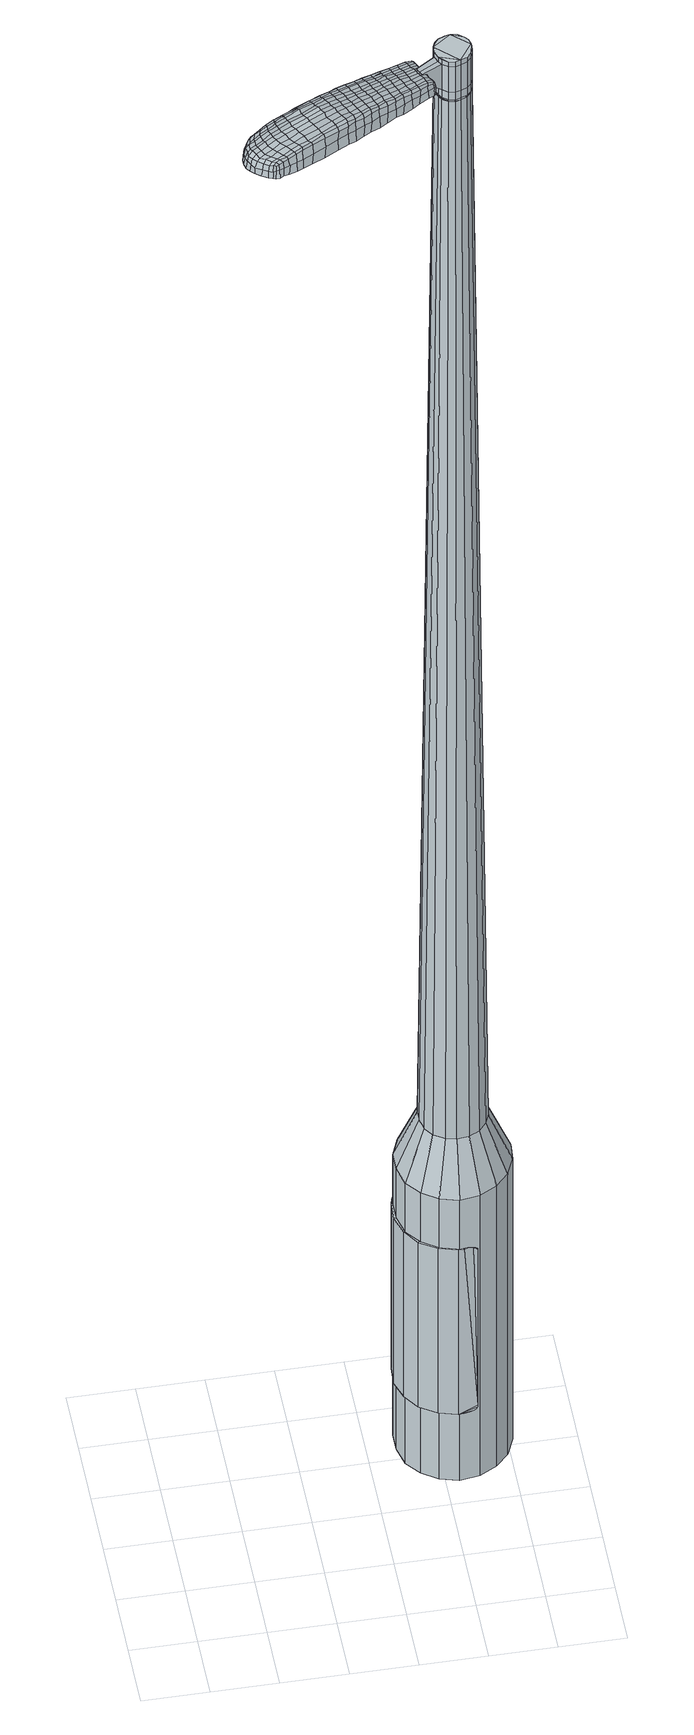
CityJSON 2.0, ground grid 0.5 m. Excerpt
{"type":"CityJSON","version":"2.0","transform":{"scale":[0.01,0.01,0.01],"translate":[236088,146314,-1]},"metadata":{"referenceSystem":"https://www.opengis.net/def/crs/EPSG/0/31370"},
"CityObjects":{
"object1":{"type":"GenericCityObject","attributes":{"cluster":671,"mean_distance_to_centroid":0.262,"new_centroid_x":236090.13,"new_centroid_y":146315.67,"mean_distance_to_camera":8.66,"H1":10.09,"H2":8.8,"Z_final":114.47,"cluster2":-1,"proj_x":236088.13,"proj_y":146311.68,"id_line":17326,"bearing_l":116.72,"distance":4.46,"orientation":"left","G_obj":206.72},"geometry":[{"type":"MultiSurface","lod":"2","boundaries":[[[0,1,2,3]],[[1,4,5,2]],[[4,6,7,5]],[[6,8,9,7]],[[8,10,11,9]],[[10,12,13,11]],[[12,14,15,13]],[[14,16,17,15]],[[16,18,19,17]],[[18,20,21,19]],[[20,22,23,21]],[[22,24,25,23]],[[24,26,27,25]],[[26,28,29,27]],[[28,30,31,29]],[[30,32,33,31]],[[32,34,35,33]],[[34,0,3,35]],[[36,37,38,39]],[[38,40,41,42]],[[41,43,42]],[[42,44,45,46]],[[45,47,46]],[[46,48,49,50]],[[49,51,50]],[[42,46,50,38]],[[50,52,39,38]],[[53,36,39]],[[2,5,7,35]],[[7,9,11,15]],[[11,13,15]],[[15,17,19,23]],[[19,21,23]],[[23,25,27,31]],[[27,29,31]],[[15,23,31,7]],[[31,33,35,7]],[[3,2,35]],[[1,0,54,55]],[[0,34,56,54]],[[34,32,57,56]],[[32,30,58,57]],[[30,28,59,58]],[[28,26,60,59]],[[26,24,61,60]],[[24,22,62,61]],[[22,20,63,62]],[[20,18,64,63]],[[18,16,65,64]],[[16,14,66,65]],[[14,12,67,66]],[[12,10,68,67]],[[10,8,69,68]],[[8,6,70,69]],[[6,4,71,70]],[[4,1,55,71]],[[55,54,72,73]],[[54,56,74,72]],[[56,57,75,74]],[[57,58,76,75]],[[58,59,77,76]],[[59,60,78,77]],[[60,61,79,78]],[[61,62,80,79]],[[62,63,81,80]],[[63,64,82,81]],[[64,65,83,82]],[[65,66,84,83]],[[66,67,85,84]],[[67,68,86,85]],[[68,69,87,86]],[[69,70,88,87]],[[70,71,89,88]],[[71,55,73,89]],[[90,91,92,93]],[[94,95,91,90]],[[96,97,95,94]],[[98,99,97,96]],[[77,100,99,98]],[[101,102,100,77]],[[103,104,102,101]],[[105,106,104,103]],[[107,108,106,105]],[[109,110,108,107]],[[111,112,110,109]],[[113,114,112,111]],[[115,116,114,113]],[[86,117,116,115]],[[118,119,117,86]],[[120,121,119,118]],[[122,123,121,120]],[[93,92,123,122]],[[124,125,126,127]],[[128,124,127,129]],[[130,128,129,131]],[[132,130,131,133]],[[134,132,133,135]],[[136,134,135,137]],[[138,136,137,139]],[[140,138,139,141]],[[142,140,141,143]],[[144,142,143,145]],[[146,144,145,147]],[[148,146,147,149]],[[150,148,149,151]],[[152,150,151,153]],[[154,152,153,155]],[[156,154,155,157]],[[73,72,90,93]],[[72,74,94,90]],[[74,75,96,94]],[[75,76,98,96]],[[76,77,98]],[[78,101,77]],[[78,79,103,101]],[[79,80,105,103]],[[80,81,107,105]],[[81,82,109,107]],[[82,83,111,109]],[[83,84,113,111]],[[84,85,115,113]],[[85,86,115]],[[87,118,86]],[[87,88,120,118]],[[88,89,122,120]],[[89,73,93,122]],[[158,159,92,91]],[[159,160,123,92]],[[160,161,121,123]],[[161,162,119,121]],[[162,117,119]],[[163,116,117]],[[163,164,114,116]],[[164,165,112,114]],[[165,166,110,112]],[[166,167,108,110]],[[167,168,106,108]],[[168,169,104,106]],[[169,170,102,104]],[[170,100,102]],[[171,99,100]],[[171,172,97,99]],[[172,173,95,97]],[[173,158,91,95]],[[39,52,156,174]],[[159,158,175,157]],[[53,39,174,125]],[[158,173,126,175]],[[36,53,125,124]],[[173,172,127,126]],[[37,36,124,128]],[[172,171,129,127]],[[38,37,128,130]],[[171,100,131,129]],[[40,38,130,132]],[[100,170,133,131]],[[41,40,132,134]],[[170,169,135,133]],[[43,41,134,136]],[[169,168,137,135]],[[42,43,136,138]],[[168,167,139,137]],[[44,42,138,140]],[[167,166,141,139]],[[45,44,140,142]],[[166,165,143,141]],[[47,45,142,144]],[[165,164,145,143]],[[46,47,144,146]],[[164,163,147,145]],[[48,46,146,148]],[[163,117,149,147]],[[49,48,148,150]],[[117,162,151,149]],[[51,49,150,152]],[[162,161,153,151]],[[50,51,152,154]],[[161,160,155,153]],[[52,50,154,156]],[[160,159,157,155]],[[156,157,176,177]],[[157,175,178,176]],[[175,126,179,178]],[[126,125,180,179]],[[125,174,181,180]],[[174,156,177,181]],[[182,183,184,185]],[[186,182,185,187]],[[182,186,188,189]],[[183,182,189,190]],[[191,192,193,194]],[[195,191,194,196]],[[191,195,197,198]],[[192,191,198,199]],[[200,201,202,203]],[[204,200,203,205]],[[200,204,206,207]],[[201,200,207,208]],[[209,210,211,212]],[[213,209,212,214]],[[209,213,215,216]],[[210,209,216,217]],[[218,219,220,221]],[[222,218,221,223]],[[218,222,224,225]],[[219,218,225,226]],[[227,228,229,230]],[[231,227,230,232]],[[227,231,233,234]],[[228,227,234,235]],[[236,237,238,239]],[[228,236,239,229]],[[236,228,235,240]],[[237,236,240,241]],[[242,243,244,245]],[[237,242,245,238]],[[242,237,241,246]],[[243,242,246,247]],[[248,186,187,249]],[[243,248,249,244]],[[248,243,247,250]],[[186,248,250,188]],[[251,252,253,254]],[[255,251,254,256]],[[251,255,257,258]],[[252,251,258,259]],[[260,261,262,263]],[[252,260,263,253]],[[260,252,259,264]],[[261,260,264,265]],[[266,267,268,269]],[[261,266,269,262]],[[266,261,265,270]],[[267,266,270,271]],[[272,273,274,275]],[[267,272,275,268]],[[272,267,271,276]],[[273,272,276,277]],[[278,183,190,279]],[[273,278,279,274]],[[278,273,277,280]],[[183,278,280,184]],[[281,282,283,284]],[[285,281,284,286]],[[281,285,287,288]],[[282,281,288,289]],[[290,291,292,293]],[[282,290,293,283]],[[290,282,289,294]],[[291,290,294,295]],[[296,297,298,299]],[[291,296,299,292]],[[296,291,295,300]],[[297,296,300,301]],[[302,195,196,303]],[[297,302,303,298]],[[302,297,301,304]],[[195,302,304,197]],[[305,306,307,308]],[[309,305,308,310]],[[305,309,311,312]],[[306,305,312,313]],[[314,315,316,317]],[[306,314,317,307]],[[314,306,313,318]],[[315,314,318,319]],[[320,321,322,323]],[[315,320,323,316]],[[320,315,319,324]],[[321,320,324,325]],[[326,327,328,329]],[[321,326,329,322]],[[326,321,325,330]],[[327,326,330,331]],[[332,192,199,333]],[[327,332,333,328]],[[332,327,331,334]],[[192,332,334,193]],[[335,221,220,336]],[[337,335,336,338]],[[335,337,339,340]],[[221,335,340,223]],[[341,337,338,342]],[[343,341,342,344]],[[341,343,345,346]],[[337,341,346,339]],[[347,343,344,348]],[[349,347,348,350]],[[347,349,351,352]],[[343,347,352,345]],[[353,349,350,354]],[[355,353,354,356]],[[353,355,357,358]],[[349,353,358,351]],[[359,355,356,360]],[[210,359,360,211]],[[359,210,217,361]],[[355,359,361,357]],[[362,363,208,207]],[[364,362,207,206]],[[362,364,365,366]],[[363,362,366,367]],[[368,369,367,366]],[[370,368,366,365]],[[368,370,371,372]],[[369,368,372,373]],[[374,375,373,372]],[[376,374,372,371]],[[374,376,377,378]],[[375,374,378,379]],[[380,381,379,378]],[[382,380,378,377]],[[380,382,215,213]],[[381,380,213,214]],[[383,384,385,386]],[[285,383,386,287]],[[383,285,286,387]],[[384,383,387,388]],[[389,204,205,390]],[[384,389,390,385]],[[389,384,388,391]],[[204,389,391,206]],[[392,393,394,395]],[[231,392,395,233]],[[392,231,232,396]],[[393,392,396,397]],[[398,399,400,401]],[[393,398,401,394]],[[398,393,397,402]],[[399,398,402,403]],[[404,201,208,405]],[[399,404,405,400]],[[404,399,403,406]],[[201,404,406,202]],[[407,408,409,410]],[[189,407,410,190]],[[407,189,188,411]],[[408,407,411,412]],[[413,414,415,416]],[[408,413,416,409]],[[413,408,412,417]],[[414,413,417,418]],[[419,212,211,420]],[[414,419,420,415]],[[419,414,418,421]],[[212,419,421,214]],[[422,423,424,425]],[[194,422,425,196]],[[422,194,193,426]],[[423,422,426,427]],[[428,216,215,429]],[[423,428,429,424]],[[428,423,427,430]],[[216,428,430,217]],[[431,432,433,434]],[[309,431,434,311]],[[431,309,310,435]],[[432,431,435,436]],[[437,222,223,438]],[[432,437,438,433]],[[437,432,436,439]],[[222,437,439,224]],[[440,441,442,443]],[[255,440,443,257]],[[440,255,256,444]],[[441,440,444,445]],[[446,447,448,449]],[[441,446,449,442]],[[446,441,445,450]],[[447,446,450,451]],[[452,219,226,453]],[[447,452,453,448]],[[452,447,451,454]],[[219,452,454,220]],[[455,456,445,444]],[[254,455,444,256]],[[455,254,253,457]],[[456,455,457,458]],[[459,460,451,450]],[[456,459,450,445]],[[459,456,458,461]],[[460,459,461,462]],[[463,336,220,454]],[[460,463,454,451]],[[463,460,462,464]],[[336,463,464,338]],[[465,466,467,468]],[[312,465,468,313]],[[465,312,311,434]],[[466,465,434,433]],[[469,340,339,470]],[[466,469,470,467]],[[469,466,433,438]],[[340,469,438,223]],[[471,472,458,457]],[[263,471,457,253]],[[471,263,262,473]],[[472,471,473,474]],[[475,476,462,461]],[[472,475,461,458]],[[475,472,474,477]],[[476,475,477,478]],[[479,342,338,464]],[[476,479,464,462]],[[479,476,478,480]],[[342,479,480,344]],[[481,482,483,484]],[[318,481,484,319]],[[481,318,313,468]],[[482,481,468,467]],[[485,346,345,486]],[[482,485,486,483]],[[485,482,467,470]],[[346,485,470,339]],[[487,488,474,473]],[[269,487,473,262]],[[487,269,268,489]],[[488,487,489,490]],[[491,492,478,477]],[[488,491,477,474]],[[491,488,490,493]],[[492,491,493,494]],[[495,348,344,480]],[[492,495,480,478]],[[495,492,494,496]],[[348,495,496,350]],[[497,498,499,500]],[[324,497,500,325]],[[497,324,319,484]],[[498,497,484,483]],[[501,352,351,502]],[[498,501,502,499]],[[501,498,483,486]],[[352,501,486,345]],[[503,504,490,489]],[[275,503,489,268]],[[503,275,274,505]],[[504,503,505,506]],[[507,508,494,493]],[[504,507,493,490]],[[507,504,506,509]],[[508,507,509,510]],[[511,354,350,496]],[[508,511,496,494]],[[511,508,510,512]],[[354,511,512,356]],[[513,514,515,516]],[[330,513,516,331]],[[513,330,325,500]],[[514,513,500,499]],[[517,358,357,518]],[[514,517,518,515]],[[517,514,499,502]],[[358,517,502,351]],[[519,520,506,505]],[[279,519,505,274]],[[519,279,190,410]],[[520,519,410,409]],[[521,522,510,509]],[[520,521,509,506]],[[521,520,409,416]],[[522,521,416,415]],[[523,360,356,512]],[[522,523,512,510]],[[523,522,415,420]],[[360,523,420,211]],[[524,525,427,426]],[[334,524,426,193]],[[524,334,331,516]],[[525,524,516,515]],[[526,361,217,430]],[[525,526,430,427]],[[526,525,515,518]],[[361,526,518,357]],[[527,528,388,387]],[[284,527,387,286]],[[527,284,283,529]],[[528,527,529,530]],[[531,364,206,391]],[[528,531,391,388]],[[531,528,530,532]],[[364,531,532,365]],[[533,534,535,536]],[[234,533,536,235]],[[533,234,233,395]],[[534,533,395,394]],[[537,538,539,540]],[[534,537,540,535]],[[537,534,394,401]],[[538,537,401,400]],[[541,363,367,542]],[[538,541,542,539]],[[541,538,400,405]],[[363,541,405,208]],[[543,544,530,529]],[[293,543,529,283]],[[543,293,292,545]],[[544,543,545,546]],[[547,370,365,532]],[[544,547,532,530]],[[547,544,546,548]],[[370,547,548,371]],[[549,550,551,552]],[[240,549,552,241]],[[549,240,235,536]],[[550,549,536,535]],[[553,554,555,556]],[[550,553,556,551]],[[553,550,535,540]],[[554,553,540,539]],[[557,369,373,558]],[[554,557,558,555]],[[557,554,539,542]],[[369,557,542,367]],[[559,560,546,545]],[[299,559,545,292]],[[559,299,298,561]],[[560,559,561,562]],[[563,376,371,548]],[[560,563,548,546]],[[563,560,562,564]],[[376,563,564,377]],[[565,566,567,568]],[[246,565,568,247]],[[565,246,241,552]],[[566,565,552,551]],[[569,570,571,572]],[[566,569,572,567]],[[569,566,551,556]],[[570,569,556,555]],[[573,375,379,574]],[[570,573,574,571]],[[573,570,555,558]],[[375,573,558,373]],[[575,576,562,561]],[[303,575,561,298]],[[575,303,196,425]],[[576,575,425,424]],[[577,382,377,564]],[[576,577,564,562]],[[577,576,424,429]],[[382,577,429,215]],[[578,579,412,411]],[[250,578,411,188]],[[578,250,247,568]],[[579,578,568,567]],[[580,581,418,417]],[[579,580,417,412]],[[580,579,567,572]],[[581,580,572,571]],[[582,381,214,421]],[[581,582,421,418]],[[582,581,571,574]],[[381,582,574,379]],[[583,584,585,586]],[[586,585,587,588]],[[589,587,585,590]],[[590,585,584,591]],[[592,593,594,595]],[[595,594,596,597]],[[598,596,594,599]],[[599,594,593,600]],[[601,602,603,604]],[[604,603,605,606]],[[607,605,603,608]],[[608,603,602,609]],[[610,611,612,613]],[[613,612,614,615]],[[616,614,612,617]],[[617,612,611,618]],[[619,620,621,622]],[[622,621,623,624]],[[625,623,621,626]],[[626,621,620,627]],[[628,629,630,631]],[[631,630,632,633]],[[634,632,630,635]],[[635,630,629,636]],[[637,638,639,640]],[[640,639,629,628]],[[636,629,639,641]],[[641,639,638,642]],[[643,644,645,646]],[[646,645,638,637]],[[642,638,645,647]],[[647,645,644,648]],[[588,587,649,650]],[[650,649,644,643]],[[648,644,649,651]],[[651,649,587,589]],[[652,653,654,655]],[[655,654,656,657]],[[658,656,654,659]],[[659,654,653,660]],[[661,662,663,664]],[[664,663,653,652]],[[660,653,663,665]],[[665,663,662,666]],[[667,668,669,670]],[[670,669,662,661]],[[666,662,669,671]],[[671,669,668,672]],[[673,674,675,676]],[[676,675,668,667]],[[672,668,675,677]],[[677,675,674,678]],[[591,584,679,680]],[[680,679,674,673]],[[678,674,679,681]],[[681,679,584,583]],[[682,683,684,685]],[[685,684,686,687]],[[688,686,684,689]],[[689,684,683,690]],[[691,692,693,694]],[[694,693,683,682]],[[690,683,693,695]],[[695,693,692,696]],[[697,698,699,700]],[[700,699,692,691]],[[696,692,699,701]],[[701,699,698,702]],[[597,596,703,704]],[[704,703,698,697]],[[702,698,703,705]],[[705,703,596,598]],[[706,707,708,709]],[[709,708,710,711]],[[712,710,708,713]],[[713,708,707,714]],[[715,716,717,718]],[[718,717,707,706]],[[714,707,717,719]],[[719,717,716,720]],[[721,722,723,724]],[[724,723,716,715]],[[720,716,723,725]],[[725,723,722,726]],[[727,728,729,730]],[[730,729,722,721]],[[726,722,729,731]],[[731,729,728,732]],[[600,593,733,734]],[[734,733,728,727]],[[732,728,733,735]],[[735,733,593,592]],[[619,622,736,737]],[[737,736,738,739]],[[740,738,736,741]],[[741,736,622,624]],[[739,738,742,743]],[[743,742,744,745]],[[746,744,742,747]],[[747,742,738,740]],[[745,744,748,749]],[[749,748,750,751]],[[752,750,748,753]],[[753,748,744,746]],[[751,750,754,755]],[[755,754,756,757]],[[758,756,754,759]],[[759,754,750,752]],[[757,756,760,761]],[[761,760,611,610]],[[618,611,760,762]],[[762,760,756,758]],[[609,763,764,608]],[[608,764,765,607]],[[766,765,764,767]],[[767,764,763,768]],[[768,769,770,767]],[[767,770,771,766]],[[772,771,770,773]],[[773,770,769,774]],[[774,775,776,773]],[[773,776,777,772]],[[778,777,776,779]],[[779,776,775,780]],[[780,781,782,779]],[[779,782,783,778]],[[616,783,782,614]],[[614,782,781,615]],[[784,785,786,787]],[[787,786,686,688]],[[687,686,786,788]],[[788,786,785,789]],[[606,605,790,791]],[[791,790,785,784]],[[789,785,790,792]],[[792,790,605,607]],[[793,794,795,796]],[[796,795,632,634]],[[633,632,795,797]],[[797,795,794,798]],[[799,800,801,802]],[[802,801,794,793]],[[798,794,801,803]],[[803,801,800,804]],[[609,602,805,806]],[[806,805,800,799]],[[804,800,805,807]],[[807,805,602,601]],[[808,809,810,811]],[[811,810,590,591]],[[589,590,810,812]],[[812,810,809,813]],[[814,815,816,817]],[[817,816,809,808]],[[813,809,816,818]],[[818,816,815,819]],[[610,613,820,821]],[[821,820,815,814]],[[819,815,820,822]],[[822,820,613,615]],[[823,824,825,826]],[[826,825,595,597]],[[592,595,825,827]],[[827,825,824,828]],[[616,617,829,830]],[[830,829,824,823]],[[828,824,829,831]],[[831,829,617,618]],[[832,833,834,835]],[[835,834,710,712]],[[710,834,711]],[[711,834,833,836]],[[624,623,837,838]],[[838,837,833,832]],[[836,833,837,839]],[[839,837,623,625]],[[840,841,842,843]],[[843,842,656,658]],[[657,656,842,844]],[[844,842,841,845]],[[846,847,848,849]],[[849,848,841,840]],[[845,841,848,850]],[[850,848,847,851]],[[627,620,852,853]],[[853,852,847,846]],[[851,847,852,854]],[[854,852,620,619]],[[845,855,856,844]],[[844,856,655,657]],[[652,655,856,857]],[[857,856,855,858]],[[851,859,860,850]],[[850,860,855,845]],[[858,855,860,861]],[[861,860,859,862]],[[619,737,177,854]],[[854,177,859,851]],[[862,859,177,863]],[[863,177,737,739]],[[864,865,866,867]],[[867,866,713,714]],[[712,713,866,835]],[[835,866,865,832]],[[740,741,868,869]],[[869,868,865,864]],[[832,865,868,838]],[[838,868,741,624]],[[858,870,871,857]],[[857,871,664,652]],[[661,664,871,872]],[[872,871,870,873]],[[862,874,875,861]],[[861,875,870,858]],[[873,870,875,876]],[[876,875,874,877]],[[739,743,878,863]],[[863,878,874,862]],[[877,874,878,879]],[[879,878,743,745]],[[880,881,882,883]],[[883,882,719,720]],[[714,719,882,867]],[[867,882,881,864]],[[746,747,884,885]],[[885,884,881,880]],[[864,881,884,869]],[[869,884,747,740]],[[873,886,887,872]],[[872,887,670,661]],[[667,670,887,888]],[[887,886,888]],[[877,889,890,876]],[[876,890,886,873]],[[888,886,890,891]],[[891,890,889,892]],[[745,749,893,879]],[[879,893,889,877]],[[892,889,893,894]],[[894,893,749,751]],[[895,896,897,898]],[[898,897,725,726]],[[720,725,897,883]],[[883,897,896,880]],[[752,753,899,900]],[[900,899,896,895]],[[880,896,899,885]],[[885,899,753,746]],[[888,901,676,667]],[[673,676,901,902]],[[902,901,903]],[[892,904,905,891]],[[891,905,901,888]],[[903,901,905,906]],[[906,905,904,907]],[[751,755,908,894]],[[894,908,904,892]],[[907,904,908,909]],[[909,908,755,757]],[[910,911,912,913]],[[913,912,731,732]],[[726,731,912,898]],[[898,912,911,895]],[[758,759,914,915]],[[915,914,911,910]],[[895,911,914,900]],[[900,914,759,752]],[[903,916,917,902]],[[902,917,680,673]],[[591,680,917,811]],[[811,917,916,808]],[[907,918,919,906]],[[906,919,916,903]],[[808,916,919,817]],[[817,919,918,814]],[[757,761,920,909]],[[909,920,918,907]],[[814,918,920,821]],[[821,920,761,610]],[[828,921,922,827]],[[827,922,735,592]],[[732,735,922,913]],[[913,922,921,910]],[[618,762,923,831]],[[831,923,921,828]],[[910,921,923,915]],[[915,923,762,758]],[[789,924,925,788]],[[788,925,685,687]],[[682,685,925,926]],[[926,925,924,927]],[[607,765,928,792]],[[792,928,924,789]],[[927,924,928,929]],[[929,928,765,766]],[[930,931,932,933]],[[933,932,635,636]],[[634,635,932,796]],[[796,932,931,793]],[[934,935,936,937]],[[937,936,931,930]],[[793,931,936,802]],[[802,936,935,799]],[[768,763,938,939]],[[939,938,935,934]],[[799,935,938,806]],[[806,938,763,609]],[[927,940,941,926]],[[926,941,694,682]],[[691,694,941,942]],[[942,941,940,943]],[[766,771,944,929]],[[929,944,940,927]],[[943,940,944,945]],[[945,944,771,772]],[[946,947,948,949]],[[949,948,641,642]],[[636,641,948,933]],[[933,948,947,930]],[[950,951,952,953]],[[953,952,947,946]],[[930,947,952,937]],[[937,952,951,934]],[[774,769,954,955]],[[955,954,951,950]],[[934,951,954,939]],[[939,954,769,768]],[[943,956,957,942]],[[942,957,700,691]],[[697,700,957,958]],[[958,957,956,959]],[[772,777,960,945]],[[945,960,956,943]],[[959,956,960,961]],[[961,960,777,778]],[[962,963,964,965]],[[965,964,647,648]],[[642,647,964,949]],[[949,964,963,946]],[[966,967,968,969]],[[969,968,963,962]],[[946,963,968,953]],[[953,968,967,950]],[[780,775,970,971]],[[971,970,967,966]],[[950,967,970,955]],[[955,970,775,774]],[[959,972,973,958]],[[958,973,704,697]],[[597,704,973,826]],[[826,973,972,823]],[[778,783,974,961]],[[961,974,972,959]],[[823,972,974,830]],[[830,974,783,616]],[[813,975,976,812]],[[812,976,651,589]],[[648,651,976,965]],[[965,976,975,962]],[[819,977,978,818]],[[818,978,975,813]],[[962,975,978,969]],[[969,978,977,966]],[[615,781,979,822]],[[822,979,977,819]],[[966,977,979,971]],[[971,979,781,780]],[[583,586,185,184]],[[586,588,187,185]],[[598,599,198,197]],[[599,600,199,198]],[[601,604,203,202]],[[604,606,205,203]],[[625,626,225,224]],[[626,627,226,225]],[[628,631,230,229]],[[631,633,232,230]],[[637,640,239,238]],[[640,628,229,239]],[[643,646,245,244]],[[646,637,238,245]],[[588,650,249,187]],[[650,643,244,249]],[[658,659,258,257]],[[659,660,259,258]],[[660,665,264,259]],[[665,666,265,264]],[[666,671,270,265]],[[671,672,271,270]],[[672,677,276,271]],[[677,678,277,276]],[[678,681,280,277]],[[681,583,184,280]],[[688,689,288,287]],[[689,690,289,288]],[[690,695,294,289]],[[695,696,295,294]],[[696,701,300,295]],[[701,702,301,300]],[[702,705,304,301]],[[705,598,197,304]],[[706,709,308,307]],[[709,711,310,308]],[[715,718,317,316]],[[718,706,307,317]],[[721,724,323,322]],[[724,715,316,323]],[[727,730,329,328]],[[730,721,322,329]],[[600,734,333,199]],[[734,727,328,333]],[[784,787,386,385]],[[787,688,287,386]],[[606,791,390,205]],[[791,784,385,390]],[[633,797,396,232]],[[797,798,397,396]],[[798,803,402,397]],[[803,804,403,402]],[[804,807,406,403]],[[807,601,202,406]],[[711,435,310]],[[711,836,436,435]],[[836,839,439,436]],[[839,625,224,439]],[[840,843,443,442]],[[843,658,257,443]],[[846,849,449,448]],[[849,840,442,449]],[[627,853,453,226]],[[853,846,448,453]],[[980,981,982,983]],[[984,985,983,982]],[[986,987,988,989]],[[990,991,992,993]],[[981,994,995,982]],[[996,984,982,995]],[[997,986,989,998]],[[999,1000,991,990]],[[994,1001,1002,995]],[[1002,1003,996,995]],[[1004,997,998,1005]],[[1006,1000,999,1007]],[[1001,1008,1009,1002]],[[1009,1010,1003,1002]],[[1011,1004,1005,1012]],[[1013,1006,1007,1014]],[[1015,1016,1017,1018]],[[1019,1020,1016,1015]],[[1019,1021,1022,1020]],[[1021,1023,1024,1022]],[[1025,1026,1027,1028]],[[1029,1030,1026,1025]],[[1031,1032,1030,1029]],[[1033,1034,1032,1031]],[[1028,1017,1016,1025]],[[1025,1016,1020,1029]],[[1020,1022,1031,1029]],[[1022,1024,1033,1031]],[[989,988,985,984]],[[998,989,984,996]],[[1003,1005,998,996]],[[1010,1012,1005,1003]],[[990,993,987,986]],[[999,990,986,997]],[[1007,999,997,1004]],[[1014,1007,1004,1011]],[[991,1015,1018,992]],[[1000,1019,1015,991]],[[1021,1019,1000,1006]],[[1023,1021,1006,1013]],[[1035,1036,1037,1038]],[[1037,1039,1040,1041]],[[1037,1041,1042,1043]],[[1037,1043,1038]],[[1044,1035,1038,1045]],[[1046,1045,1038,1047]],[[1048,1047,1038]],[[1049,1037,1036,1050]],[[1051,1049,1050,1052]],[[1053,1051,1052,1054]],[[1055,1053,1054,1056]],[[1057,1055,1056,1058]],[[1058,1059,1060,1061]],[[1058,1061,1062,1063]],[[1058,1063,1064,1065]],[[1064,1066,1067,1068]],[[1064,1068,1069,1070]],[[1064,1070,1065]],[[1058,1065,1057]],[[1071,1072,1036,1035]],[[1073,1074,1039,1037]],[[1075,1076,1048,1038]],[[1072,1077,1050,1036]],[[1078,1073,1037,1049]],[[1077,1079,1052,1050]],[[1080,1078,1049,1051]],[[1079,1081,1054,1052]],[[1082,1080,1051,1053]],[[1081,1083,1056,1054]],[[1084,1082,1053,1055]],[[1083,1085,1058,1056]],[[1086,1084,1055,1057]],[[1085,1087,1059,1058]],[[1088,1089,1066,1064]],[[1090,1086,1057,1065]],[[1060,1059,1087,1091]],[[1061,1060,1091,1092]],[[1062,1061,1092,1093]],[[1063,1062,1093,1094]],[[1064,1063,1094,1088]],[[1095,1071,1035,1044]],[[1096,1095,1044,1045]],[[1097,1096,1045,1046]],[[1098,1097,1046,1047]],[[1076,1098,1047,1048]],[[1040,1039,1074,1099]],[[1067,1066,1089,1100]],[[1041,1040,1099,1101]],[[1042,1041,1101,1102]],[[1043,1042,1102,1103]],[[1038,1043,1103,1075]],[[1068,1067,1100,1104]],[[1069,1068,1104,1105]],[[1070,1069,1105,1106]],[[1065,1070,1106,1090]]]}]}
},
"vertices":[
[175,145,384],[171,160,384],[171,160,96],[175,145,96],[171,174,384],[171,174,96],[177,188,384],[177,188,96],[187,198,384],[187,198,96],[200,205,384],[200,205,96],[215,207,384],[215,207,96],[229,203,384],[229,203,96],[242,195,384],[242,195,96],[250,184,384],[250,184,96],[255,169,384],[255,169,96],[254,155,384],[254,155,96],[248,141,384],[248,141,96],[238,131,384],[238,131,96],[225,124,384],[225,124,96],[210,122,384],[210,122,96],[196,126,384],[196,126,96],[184,134,384],[184,134,96],[207,152,1524],[212,151,1524],[216,152,1524],[201,158,1524],[221,154,1524],[224,157,1524],[226,166,1524],[226,161,1524],[225,171,1524],[222,174,1524],[213,178,1524],[218,177,1524],[209,177,1524],[204,175,1524],[199,168,1524],[201,172,1524],[199,163,1524],[203,155,1524],[190,153,429],[188,162,429],[195,146,429],[203,141,429],[211,139,429],[220,140,429],[228,144,429],[234,151,429],[237,159,429],[238,167,429],[235,176,429],[230,183,429],[222,188,429],[214,190,429],[205,189,429],[197,185,429],[191,178,429],[188,170,429],[201,158,1483],[199,163,1483],[203,155,1483],[207,152,1483],[212,151,1483],[216,152,1483],[221,154,1483],[224,157,1483],[226,161,1483],[226,166,1483],[225,171,1483],[222,174,1483],[218,177,1483],[213,178,1483],[209,177,1483],[204,175,1483],[201,172,1483],[199,168,1483],[201,159,1483],[201,159,1485],[200,163,1485],[200,163,1483],[204,155,1483],[204,155,1485],[207,153,1483],[207,153,1485],[212,152,1483],[212,152,1485],[216,152,1485],[220,154,1483],[220,154,1485],[223,157,1483],[223,157,1485],[225,162,1483],[225,162,1485],[225,166,1483],[225,166,1485],[224,170,1483],[224,170,1485],[221,174,1483],[221,174,1485],[218,176,1483],[218,176,1485],[213,177,1483],[213,177,1485],[209,177,1485],[205,175,1483],[205,175,1485],[202,172,1483],[202,172,1485],[200,167,1483],[200,167,1485],[207,152,1519],[203,155,1519],[203,155,1493],[207,152,1493],[212,151,1519],[212,151,1493],[216,152,1519],[216,152,1493],[221,154,1519],[221,154,1493],[224,157,1519],[224,157,1493],[226,161,1519],[226,161,1493],[226,166,1519],[226,166,1493],[225,171,1519],[225,171,1493],[222,174,1519],[222,174,1493],[218,177,1519],[218,177,1493],[213,178,1519],[213,178,1493],[209,177,1519],[209,177,1493],[204,175,1519],[204,175,1493],[201,172,1519],[201,172,1493],[199,168,1519],[199,168,1493],[199,163,1519],[199,163,1493],[201,158,1485],[199,163,1485],[199,168,1485],[201,172,1485],[204,175,1485],[213,178,1485],[218,177,1485],[222,174,1485],[225,171,1485],[226,166,1485],[226,161,1485],[224,157,1485],[221,154,1485],[212,151,1485],[207,152,1485],[203,155,1485],[201,158,1519],[201,158,1493],[182,153,1513],[182,153,1518],[184,150,1513],[185,147,1513],[185,147,1518],[184,150,1518],[109,134,1519],[115,137,1518],[114,138,1509],[107,135,1510],[101,131,1519],[99,131,1510],[103,130,1526],[110,133,1525],[117,136,1525],[126,100,1519],[132,103,1518],[132,105,1525],[126,101,1525],[118,96,1519],[119,97,1526],[118,94,1510],[126,98,1510],[132,101,1509],[53,82,1519],[51,86,1519],[50,85,1513],[52,82,1513],[55,79,1519],[55,79,1513],[57,80,1524],[54,83,1524],[52,86,1524],[119,116,1530],[125,119,1529],[124,122,1529],[117,119,1530],[111,112,1531],[109,115,1531],[112,108,1530],[120,112,1530],[127,116,1529],[191,152,1512],[190,155,1512],[188,154,1517],[190,152,1517],[192,150,1512],[191,149,1517],[191,149,1506],[190,152,1506],[189,154,1506],[57,106,1519],[59,108,1519],[58,109,1512],[55,107,1512],[55,105,1518],[53,106,1512],[56,104,1522],[57,105,1523],[60,107,1524],[63,111,1519],[68,114,1519],[67,115,1512],[62,112,1512],[64,110,1524],[69,113,1525],[73,117,1519],[80,120,1519],[79,121,1511],[72,117,1511],[75,116,1526],[82,119,1526],[91,125,1519],[89,126,1510],[92,125,1526],[177,164,1513],[170,161,1513],[171,160,1518],[178,163,1517],[182,166,1512],[181,164,1516],[181,166,1506],[175,164,1507],[168,161,1507],[163,158,1514],[156,155,1515],[157,154,1520],[164,157,1519],[161,158,1507],[154,155,1507],[149,152,1515],[142,149,1516],[144,148,1522],[150,151,1521],[147,152,1508],[140,150,1508],[135,146,1517],[129,143,1517],[130,142,1524],[137,145,1523],[134,147,1508],[127,144,1509],[122,140,1518],[123,139,1524],[120,141,1509],[72,74,1519],[75,75,1519],[75,76,1524],[72,75,1523],[70,74,1518],[70,75,1522],[69,72,1512],[72,72,1512],[75,74,1512],[80,77,1519],[85,79,1519],[85,81,1525],[79,78,1524],[79,75,1512],[85,77,1512],[90,81,1519],[98,85,1519],[98,87,1526],[90,83,1526],[90,80,1511],[97,83,1511],[108,90,1519],[108,92,1526],[107,88,1510],[190,136,1513],[184,133,1513],[183,131,1507],[190,135,1507],[195,140,1512],[195,138,1506],[194,140,1516],[190,138,1517],[184,134,1518],[177,129,1514],[171,125,1515],[170,123,1507],[177,127,1507],[177,130,1519],[171,127,1520],[164,121,1515],[158,118,1516],[157,116,1508],[164,120,1508],[164,123,1521],[158,119,1522],[151,114,1517],[145,110,1517],[144,108,1509],[151,112,1508],[151,116,1523],[145,112,1524],[139,107,1518],[138,105,1509],[139,108,1524],[185,149,1519],[184,152,1519],[178,146,1520],[177,148,1520],[179,143,1520],[186,147,1519],[171,143,1522],[170,145,1522],[165,139,1523],[164,142,1523],[166,136,1523],[173,140,1521],[158,136,1524],[157,138,1524],[152,132,1525],[150,135,1525],[153,130,1525],[160,133,1524],[145,129,1526],[144,132,1526],[138,126,1527],[137,129,1527],[140,123,1527],[147,126,1526],[132,122,1528],[130,125,1528],[133,119,1528],[57,84,1527],[55,88,1527],[59,81,1526],[63,83,1527],[61,86,1528],[59,90,1528],[66,89,1529],[65,93,1529],[69,86,1528],[75,89,1530],[73,93,1530],[71,96,1530],[80,96,1531],[78,99,1531],[82,92,1530],[90,96,1531],[88,100,1531],[86,103,1531],[99,106,1531],[98,109,1531],[101,102,1531],[67,73,1518],[64,74,1519],[64,73,1513],[67,72,1513],[68,75,1523],[65,75,1523],[60,76,1519],[59,76,1513],[61,77,1524],[53,103,1518],[52,100,1518],[54,101,1523],[55,103,1523],[52,104,1513],[51,101,1513],[51,97,1519],[50,93,1519],[51,94,1524],[52,97,1523],[50,97,1513],[49,93,1513],[50,89,1519],[52,90,1524],[49,89,1513],[111,132,1528],[112,130,1528],[119,133,1528],[118,135,1527],[103,128,1528],[104,126,1529],[113,128,1529],[114,125,1530],[121,128,1529],[120,131,1528],[105,124,1529],[106,121,1530],[116,122,1530],[122,125,1529],[108,118,1531],[126,103,1528],[125,105,1529],[117,101,1529],[118,99,1528],[132,106,1527],[131,109,1528],[123,109,1529],[115,104,1530],[129,112,1528],[196,141,1512],[195,143,1512],[194,143,1517],[195,141,1517],[196,140,1506],[195,142,1506],[194,146,1512],[192,146,1517],[193,145,1506],[184,165,1512],[185,164,1512],[184,164,1506],[183,166,1506],[183,164,1517],[184,163,1517],[186,162,1512],[187,159,1512],[186,159,1506],[185,162,1506],[185,161,1517],[186,159,1517],[188,157,1512],[187,157,1506],[187,156,1517],[178,162,1519],[179,160,1519],[172,159,1520],[172,157,1520],[180,158,1519],[181,156,1519],[173,155,1520],[175,153,1520],[183,154,1519],[176,151,1520],[190,139,1519],[189,141,1519],[182,137,1520],[183,135,1520],[188,144,1519],[181,140,1520],[165,156,1521],[166,154,1521],[158,153,1522],[159,151,1522],[167,152,1521],[168,150,1521],[160,149,1522],[161,147,1523],[169,147,1522],[162,144,1523],[177,132,1521],[176,133,1521],[169,130,1522],[170,128,1522],[174,137,1521],[168,133,1522],[151,150,1523],[152,148,1523],[144,147,1524],[145,145,1524],[153,146,1523],[154,143,1524],[146,143,1525],[148,140,1525],[156,141,1524],[149,138,1525],[164,124,1523],[163,126,1523],[156,123,1524],[157,121,1524],[161,129,1524],[155,126,1525],[138,144,1525],[139,142,1525],[131,141,1526],[132,139,1526],[140,140,1526],[141,137,1526],[133,137,1527],[134,134,1527],[142,134,1526],[136,131,1527],[151,117,1525],[150,119,1525],[144,116,1526],[145,114,1526],[148,122,1526],[142,119,1527],[124,138,1527],[125,136,1527],[126,134,1527],[128,131,1528],[129,128,1528],[138,110,1527],[137,112,1527],[135,115,1528],[70,76,1525],[67,77,1525],[73,77,1526],[71,78,1526],[63,79,1526],[67,80,1527],[57,104,1525],[56,102,1525],[59,104,1526],[60,106,1525],[55,98,1525],[54,95,1526],[58,97,1527],[58,100,1526],[54,91,1526],[58,93,1527],[78,79,1526],[76,80,1527],[84,82,1527],[82,83,1528],[72,83,1528],[79,86,1529],[64,108,1526],[64,106,1527],[69,109,1528],[69,111,1527],[63,103,1527],[63,100,1528],[69,103,1529],[69,106,1528],[64,96,1528],[70,99,1530],[90,84,1528],[88,86,1529],[97,88,1528],[95,89,1529],[85,89,1529],[93,93,1530],[75,114,1528],[75,112,1528],[82,116,1529],[82,118,1528],[75,109,1529],[76,106,1530],[84,110,1530],[83,113,1530],[77,103,1530],[85,107,1531],[107,93,1529],[106,95,1529],[104,98,1530],[93,123,1528],[93,121,1529],[94,119,1530],[95,115,1530],[96,112,1531],[114,136,1509],[116,135,1518],[110,132,1518],[108,133,1509],[102,129,1519],[100,130,1510],[103,128,1525],[111,131,1525],[118,134,1525],[131,107,1525],[131,105,1518],[125,101,1518],[125,103,1525],[117,97,1519],[118,99,1525],[117,95,1510],[125,99,1509],[131,103,1509],[52,86,1513],[53,86,1519],[54,84,1519],[54,83,1513],[57,81,1519],[56,80,1513],[58,82,1524],[56,84,1524],[54,87,1524],[123,122,1528],[125,119,1528],[118,116,1529],[117,118,1529],[110,112,1529],[109,114,1529],[112,108,1529],[120,113,1529],[126,116,1528],[187,153,1516],[187,154,1512],[189,151,1512],[188,151,1516],[190,149,1512],[189,148,1516],[189,148,1506],[188,151,1506],[187,153,1506],[59,107,1512],[61,107,1519],[58,105,1518],[57,106,1512],[56,104,1518],[55,104,1512],[57,103,1522],[59,104,1523],[61,106,1523],[68,113,1512],[69,112,1519],[65,109,1519],[63,110,1512],[66,108,1524],[70,111,1525],[79,119,1511],[81,119,1519],[74,115,1519],[73,116,1511],[76,114,1525],[83,118,1526],[91,124,1519],[90,124,1510],[93,123,1526],[171,158,1518],[170,159,1513],[177,162,1513],[178,161,1517],[182,164,1512],[182,162,1515],[181,164,1506],[176,162,1506],[169,159,1507],[158,152,1520],[157,153,1514],[163,156,1514],[165,155,1519],[162,156,1507],[155,154,1507],[144,146,1522],[143,147,1516],[150,150,1515],[151,149,1521],[148,151,1508],[141,148,1508],[131,140,1523],[129,141,1517],[136,144,1516],[137,143,1522],[134,145,1508],[128,142,1508],[123,138,1517],[124,137,1524],[121,139,1509],[74,78,1523],[75,77,1519],[72,76,1518],[71,77,1523],[69,76,1518],[70,77,1522],[69,74,1512],[71,74,1512],[74,75,1512],[84,82,1525],[84,81,1519],[79,79,1519],[79,80,1524],[79,77,1512],[84,79,1512],[97,88,1526],[97,87,1519],[90,83,1519],[90,85,1525],[89,82,1511],[96,85,1511],[107,92,1519],[107,94,1526],[107,90,1510],[182,133,1507],[183,134,1513],[189,138,1513],[189,137,1506],[193,141,1512],[193,140,1506],[192,141,1515],[189,139,1517],[183,136,1518],[169,125,1507],[170,127,1514],[176,131,1514],[176,129,1507],[176,132,1519],[170,128,1520],[156,118,1508],[157,119,1516],[163,123,1515],[163,121,1508],[163,125,1521],[157,121,1522],[143,110,1508],[144,112,1517],[150,116,1516],[150,114,1508],[150,117,1522],[144,114,1523],[137,108,1517],[137,106,1509],[138,110,1524],[184,149,1518],[183,151,1518],[178,146,1519],[176,148,1519],[179,143,1519],[185,146,1518],[171,142,1520],[170,145,1520],[164,139,1521],[163,141,1521],[166,136,1521],[172,140,1520],[158,136,1523],[156,138,1523],[151,132,1524],[150,135,1524],[152,129,1524],[159,133,1523],[144,129,1525],[143,131,1525],[138,126,1526],[137,128,1526],[139,123,1526],[146,126,1525],[131,122,1527],[130,125,1527],[133,119,1527],[56,88,1526],[58,85,1526],[60,82,1525],[64,84,1526],[61,87,1526],[60,90,1526],[65,93,1528],[67,90,1528],[69,87,1527],[76,90,1528],[73,93,1529],[72,96,1529],[78,99,1530],[80,96,1530],[82,93,1529],[90,97,1530],[88,100,1530],[86,103,1530],[98,109,1530],[99,106,1530],[101,103,1530],[65,75,1513],[65,76,1518],[68,75,1518],[68,74,1512],[68,77,1523],[66,77,1523],[61,78,1519],[60,77,1513],[62,79,1523],[55,100,1523],[54,100,1518],[55,102,1518],[57,102,1523],[54,103,1512],[53,100,1512],[54,94,1523],[52,93,1519],[53,97,1519],[54,97,1523],[52,97,1513],[51,93,1513],[52,90,1519],[54,90,1524],[51,89,1513],[119,132,1527],[112,129,1527],[112,131,1527],[118,134,1526],[104,127,1527],[104,126,1528],[121,127,1528],[114,124,1528],[113,127,1528],[120,130,1527],[105,123,1528],[106,120,1529],[116,121,1529],[122,124,1528],[108,117,1529],[116,101,1528],[124,105,1527],[125,104,1527],[117,100,1527],[131,107,1526],[130,109,1527],[122,109,1528],[114,105,1528],[128,112,1527],[192,142,1516],[193,142,1512],[194,141,1512],[193,142,1516],[193,141,1506],[192,145,1512],[191,145,1516],[191,144,1506],[182,163,1506],[183,163,1512],[183,164,1512],[182,164,1506],[182,163,1516],[182,162,1516],[184,158,1506],[185,158,1512],[184,161,1512],[183,161,1506],[183,160,1516],[184,158,1516],[186,156,1512],[185,156,1506],[186,155,1516],[178,160,1518],[178,161,1518],[172,158,1519],[172,157,1519],[181,156,1518],[179,158,1518],[173,155,1519],[174,153,1519],[175,150,1519],[182,137,1519],[188,140,1518],[189,140,1518],[182,136,1519],[187,143,1518],[180,140,1519],[165,154,1520],[165,155,1520],[158,152,1521],[158,151,1521],[167,149,1520],[166,152,1520],[159,149,1521],[161,146,1521],[169,147,1520],[162,144,1521],[169,130,1521],[175,133,1520],[176,132,1520],[169,129,1521],[174,136,1520],[167,133,1521],[152,148,1522],[151,148,1522],[145,145,1523],[154,143,1522],[153,145,1522],[146,142,1523],[147,140,1524],[155,141,1523],[149,137,1524],[156,123,1523],[162,126,1522],[163,125,1522],[156,122,1523],[161,129,1522],[154,126,1523],[138,142,1524],[131,139,1525],[132,138,1525],[141,137,1525],[139,139,1524],[133,136,1525],[134,134,1526],[142,134,1525],[135,131,1526],[143,116,1525],[149,119,1524],[150,118,1524],[144,114,1525],[148,122,1524],[141,119,1525],[125,135,1526],[125,137,1526],[127,130,1527],[126,133,1526],[129,128,1527],[137,112,1526],[137,111,1526],[135,116,1526],[68,78,1524],[70,78,1524],[73,79,1525],[71,79,1525],[64,80,1525],[67,81,1525],[60,103,1525],[57,101,1524],[58,103,1524],[61,105,1525],[59,97,1526],[55,95,1525],[56,98,1524],[59,100,1525],[56,91,1525],[59,93,1526],[76,81,1526],[78,81,1526],[84,83,1526],[82,84,1527],[73,84,1526],[79,87,1527],[70,109,1527],[65,106,1526],[65,107,1526],[70,110,1526],[70,103,1528],[64,99,1527],[64,103,1526],[70,106,1527],[64,96,1527],[71,99,1528],[88,87,1527],[89,86,1527],[96,89,1527],[95,90,1528],[85,89,1528],[92,93,1529],[83,115,1528],[76,112,1527],[76,113,1527],[83,117,1527],[84,110,1529],[76,106,1529],[76,109,1528],[83,113,1528],[77,102,1529],[85,106,1530],[106,96,1528],[107,94,1528],[103,99,1529],[93,121,1528],[93,122,1528],[95,115,1529],[94,118,1529],[96,112,1530],[181,164,1508],[184,158,1508],[155,145,1509],[151,152,1509],[135,136,1510],[131,143,1510],[99,118,1512],[95,127,1512],[111,135,1511],[116,126,1511],[83,110,1513],[72,104,1514],[68,112,1514],[79,119,1513],[187,152,1508],[158,138,1509],[139,128,1510],[104,110,1512],[120,118,1511],[88,102,1513],[76,96,1514],[190,146,1508],[162,130,1509],[143,120,1510],[108,102,1512],[124,110,1511],[80,88,1514],[92,94,1513],[193,140,1508],[165,123,1509],[147,112,1510],[112,93,1512],[128,102,1511],[83,80,1514],[96,85,1513],[60,97,1514],[56,94,1514],[53,100,1514],[56,105,1514],[64,90,1514],[59,88,1514],[67,82,1514],[62,81,1514],[71,75,1514],[66,75,1514],[53,89,1515],[52,85,1515],[51,86,1515],[51,93,1515],[55,86,1515],[52,84,1515],[57,82,1515],[53,83,1515],[59,78,1515],[53,82,1515],[213,121,334],[209,121,334],[209,121,165],[223,122,171],[213,121,165],[217,122,165],[220,122,166],[222,122,167],[223,122,169],[217,122,334],[220,122,333],[222,122,332],[223,122,331],[223,122,328],[195,125,165],[195,125,334],[182,133,165],[182,133,334],[174,145,165],[174,145,334],[169,159,165],[169,159,334],[170,174,165],[170,174,334],[171,178,334],[173,182,334],[174,184,333],[175,186,332],[175,187,331],[175,188,328],[171,178,165],[175,188,171],[175,187,169],[175,186,167],[174,184,166],[173,182,165],[213,124,334],[209,124,334],[209,124,165],[213,124,165],[223,125,171],[223,125,328],[196,127,334],[196,127,165],[184,135,334],[184,135,165],[176,146,334],[176,146,165],[172,160,334],[172,160,165],[172,173,334],[172,173,165],[174,177,334],[178,187,328],[178,187,171],[174,177,165],[175,181,334],[176,183,333],[177,185,332],[178,186,331],[216,125,334],[219,125,333],[221,125,332],[223,125,331],[216,125,165],[178,186,169],[219,125,166],[221,125,167],[223,125,169],[177,185,167],[176,183,166],[175,181,165]
]}
